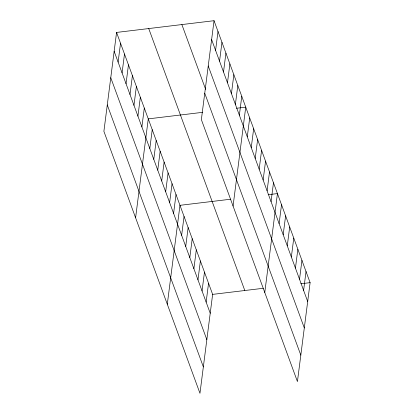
<?xml version="1.0" encoding="UTF-8"?>
<svg xmlns="http://www.w3.org/2000/svg" width="414" height="414" viewBox="0 0 414 414"><rect width="100%" height="100%" fill="white"/><g stroke="black" fill="none" stroke-linecap="round" stroke-linejoin="round"><path stroke-width="0.62" d="M116.567 32.432L103.893 131.347L199.962 393.3L212.636 294.385L116.567 32.432L214.038 20.7L310.107 282.653L297.433 381.568L201.364 119.615L214.038 20.7M118.109 62.11L120.531 43.237M122.073 72.916L124.49 54.043M126.037 83.721L128.454 64.848M130.001 94.527L132.418 75.653M133.965 105.332L136.382 86.459M137.924 116.137L140.341 97.264M141.888 126.943L144.305 108.07M135.595 217.795L148.269 118.875L202.741 112.318M149.816 148.554L152.233 129.68M153.775 159.359L156.192 140.486M157.739 170.164L160.156 151.291M161.703 180.97L164.12 162.097M165.667 191.775L168.084 172.902M169.626 202.581L172.043 183.712M173.59 213.386L176.007 194.518M167.297 304.238L179.971 205.323L230.619 199.222M181.637 235.323L184.054 216.455M185.72 246.454L188.137 227.586M215.58 50.373L218.002 31.505M189.803 257.591L192.22 238.718M219.544 61.179L221.961 42.311M193.887 268.722L196.303 249.854M223.508 71.984L225.925 53.116M197.97 279.854L200.386 260.986M227.472 82.79L229.889 63.922M202.053 290.99L204.469 272.117M231.436 93.595L233.853 74.727M206.136 302.122L208.552 283.254M235.395 104.4L237.812 85.532M239.359 115.206L241.776 96.338M233.066 206.058L245.74 107.143L236.461 108.261M247.287 136.817L249.704 117.949M251.246 147.627L253.663 128.754M255.21 158.433L257.627 139.559M259.174 169.238L261.591 150.365M263.138 180.043L265.555 161.17M267.097 190.849L269.514 171.976M271.061 201.654L273.478 182.781M264.769 292.501L277.442 193.586L268.163 194.704M279.108 223.591L281.525 204.723M283.192 234.722L285.608 215.854M287.275 245.854L289.691 226.986M291.358 256.99L293.774 238.117M295.441 268.122L297.857 249.254M299.524 279.253L301.941 260.385M303.607 290.39L306.024 271.517M212.636 294.385L263.283 288.289M300.828 283.766L310.107 282.653M211.621 39.568L307.69 301.521M208.237 65.986L304.306 327.935M181.87 24.571L205.649 89.403M204.749 93.202L300.818 355.15M148.729 28.561L244.798 290.514M114.15 51.305L210.219 313.253M110.766 77.718L206.834 339.671M107.278 104.933L203.346 366.887"/></g></svg>
